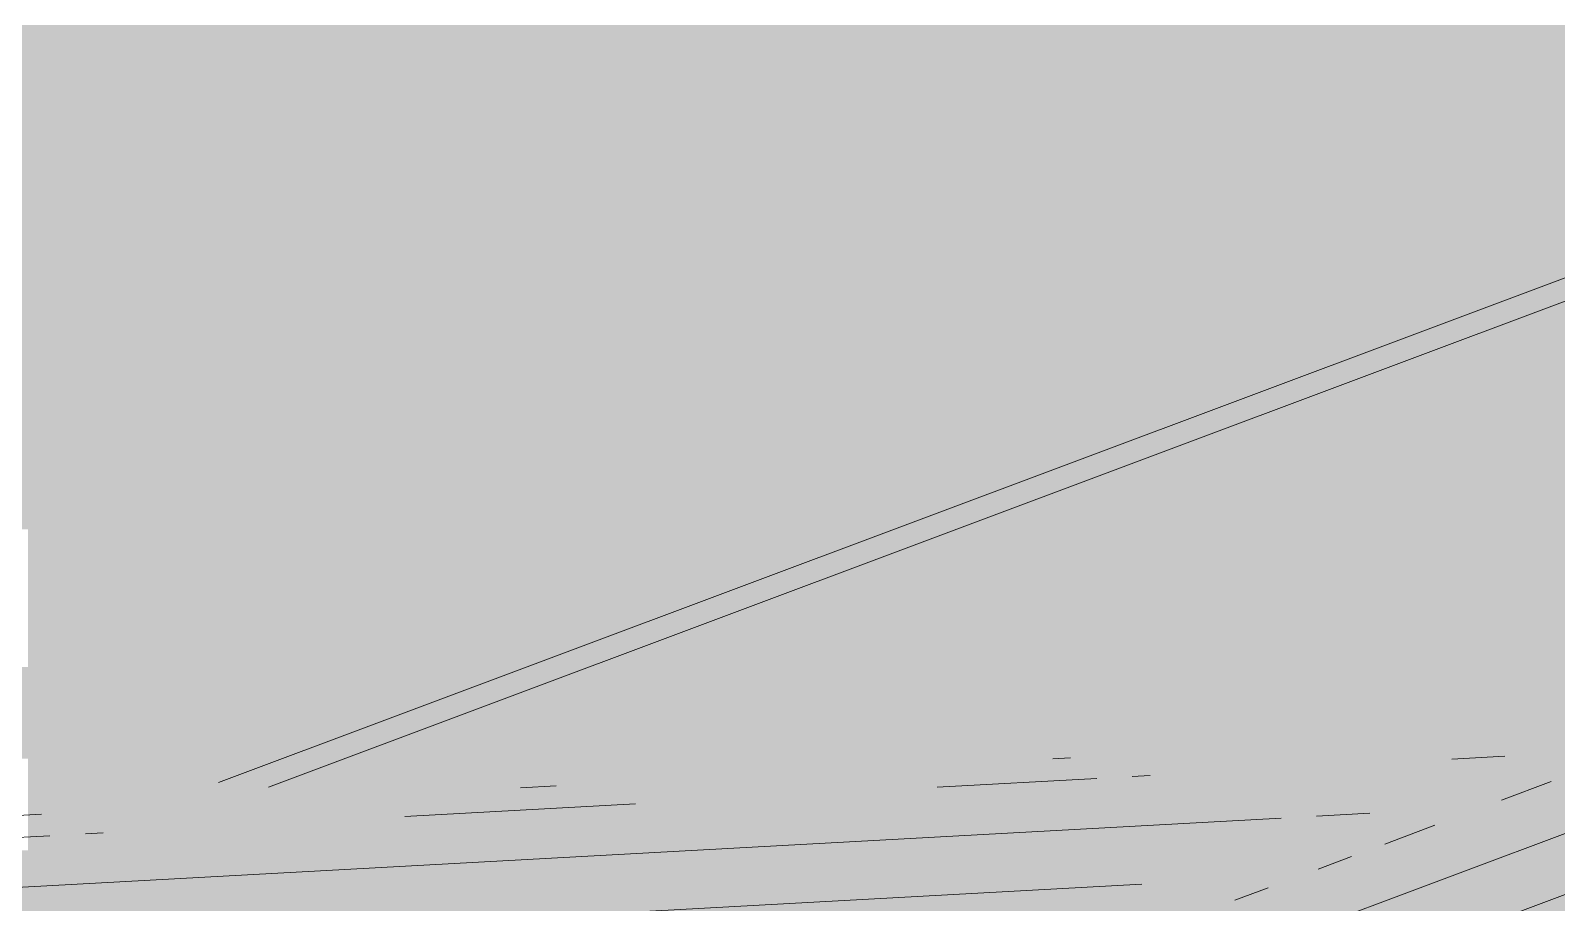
# Paper-space layout '03 3D Building and Roof' of a CAD drawing. Header units: millimetres. Extents: x 5 to 415, y 5 to 292.
# Drawn here: x 82.31 to 88.02, y 71.18 to 74.44 of the extents above; entities that cross this region are included whole.
import ezdxf

# ---------------------------------------------------------------- set-up
doc = ezdxf.new("R2010")
doc.units = ezdxf.units.MM
doc.layers.add('EXISTING', color=7, linetype='Continuous')
doc.layers.add('IMAGES', color=7, linetype='Continuous')

# ---------------------------------------------------------------- blocks, each defined once
blk = doc.blocks.new('SHEET_03')
at = {"layer": 'EXISTING', "color": 250, "lineweight": 9}
for p, q in [((83.0126, 71.6253), (92.11, 75.0332)), ((83.1995, 71.6079), (92.11, 74.9458)), ((86.1332, 71.7139), (86.1995, 71.7176)), ((87.6248, 71.7128), (87.8239, 71.7236)), ((85.7001, 71.6076), (86.2974, 71.6402)), ((86.4302, 71.6475), (86.4965, 71.6511)), ((75.8486, 66.8648), (88.434, 71.5794)), ((84.1421, 71.6051), (84.2749, 71.6124)), ((87.8106, 71.5586), (87.9975, 71.6286)), ((83.7091, 71.4987), (84.5719, 71.5459)), ((66.0144, 70.3455), (86.9866, 71.4919)), ((82.2175, 71.4999), (82.3502, 71.5071)), ((87.1194, 71.4992), (87.3185, 71.51)), ((87.3745, 71.3952), (87.5614, 71.4652)), ((81.7844, 71.3935), (82.3817, 71.4262)), ((82.5145, 71.4334), (82.5809, 71.437)), ((88.5441, 71.3922), (75.8963, 66.6542)), ((87.1253, 71.3018), (87.2499, 71.3485)), ((86.4655, 71.2452), (66.0242, 70.1278)), ((86.8137, 71.1851), (86.9383, 71.2318))]:
    blk.add_line(p, q, dxfattribs=at)
at = {"layer": 'IMAGES', "color": 7}
for points in [[(78.7015, 74.2857), (87.441, 74.2857), (78.7015, 74.4571), (87.441, 74.4571)], [(87.441, 74.2857), (87.7837, 74.2857), (87.441, 74.4571), (87.7837, 74.4571)], [(87.7837, 74.1143), (87.9551, 74.1143), (87.7837, 74.4571), (87.9551, 74.4571)], [(87.9551, 74.2857), (88.1265, 74.2857), (87.9551, 74.4571), (88.1265, 74.4571)], [(78.1874, 74.1143), (86.9269, 74.1143), (78.1874, 74.2857), (86.9269, 74.2857)], [(86.9269, 74.1143), (87.441, 74.1143), (86.9269, 74.2857), (87.441, 74.2857)], [(87.441, 74.1143), (87.7837, 74.1143), (87.441, 74.2857), (87.7837, 74.2857)], [(87.9551, 74.1143), (88.1265, 74.1143), (87.9551, 74.2857), (88.1265, 74.2857)], [(77.6733, 73.9429), (86.7556, 73.9429), (77.6733, 74.1143), (86.7556, 74.1143)], [(86.7556, 73.9429), (86.9269, 73.9429), (86.7556, 74.1143), (86.9269, 74.1143)], [(86.9269, 73.9429), (87.2696, 73.9429), (86.9269, 74.1143), (87.2696, 74.1143)], [(87.2696, 73.9429), (87.441, 73.9429), (87.2696, 74.1143), (87.441, 74.1143)], [(87.441, 73.9429), (87.9551, 73.9429), (87.441, 74.1143), (87.9551, 74.1143)], [(87.9551, 73.9429), (88.8119, 73.9429), (87.9551, 74.1143), (88.8119, 74.1143)], [(77.3306, 73.7714), (86.0701, 73.7714), (77.3306, 73.9429), (86.0701, 73.9429)], [(86.0701, 73.7714), (86.2415, 73.7714), (86.0701, 73.9429), (86.2415, 73.9429)], [(86.2415, 73.7714), (86.4128, 73.7714), (86.2415, 73.9429), (86.4128, 73.9429)], [(86.4128, 73.7714), (86.7556, 73.7714), (86.4128, 73.9429), (86.7556, 73.9429)], [(86.7556, 73.7714), (86.9269, 73.7714), (86.7556, 73.9429), (86.9269, 73.9429)], [(86.9269, 73.7714), (87.441, 73.7714), (86.9269, 73.9429), (87.441, 73.9429)], [(87.441, 73.7714), (88.2978, 73.7714), (87.441, 73.9429), (88.2978, 73.9429)], [(77.5019, 73.6), (85.556, 73.6), (77.5019, 73.7714), (85.556, 73.7714)], [(85.556, 73.6), (86.0701, 73.6), (85.556, 73.7714), (86.0701, 73.7714)], [(86.0701, 73.6), (86.2415, 73.6), (86.0701, 73.7714), (86.2415, 73.7714)], [(86.2415, 73.6), (86.4128, 73.6), (86.2415, 73.7714), (86.4128, 73.7714)], [(86.4128, 73.6), (87.7837, 73.6), (86.4128, 73.7714), (87.7837, 73.7714)], [(87.7837, 73.6), (88.1265, 73.6), (87.7837, 73.7714), (88.1265, 73.7714)], [(77.8447, 73.4286), (85.2133, 73.4286), (77.8447, 73.6), (85.2133, 73.6)], [(85.2133, 73.4286), (85.3846, 73.4286), (85.2133, 73.6), (85.3846, 73.6)], [(85.3846, 73.4286), (85.556, 73.4286), (85.3846, 73.6), (85.556, 73.6)], [(85.556, 73.4286), (85.7274, 73.4286), (85.556, 73.6), (85.7274, 73.6)], [(85.7274, 73.4286), (85.8987, 73.4286), (85.7274, 73.6), (85.8987, 73.6)], [(85.8987, 73.4286), (86.0701, 73.4286), (85.8987, 73.6), (86.0701, 73.6)], [(86.0701, 73.4286), (86.2415, 73.4286), (86.0701, 73.6), (86.2415, 73.6)], [(86.2415, 73.4286), (87.441, 73.4286), (86.2415, 73.6), (87.441, 73.6)], [(87.441, 73.4286), (87.6124, 73.4286), (87.441, 73.6), (87.6124, 73.6)], [(87.6124, 73.4286), (87.7837, 73.4286), (87.6124, 73.6), (87.7837, 73.6)], [(87.7837, 73.4286), (87.9551, 73.4286), (87.7837, 73.6), (87.9551, 73.6)], [(87.9551, 73.4286), (88.1265, 73.4286), (87.9551, 73.6), (88.1265, 73.6)], [(78.5301, 73.2571), (84.6992, 73.2571), (78.5301, 73.4286), (84.6992, 73.4286)], [(84.6992, 73.2571), (84.8706, 73.2571), (84.6992, 73.4286), (84.8706, 73.4286)], [(84.8706, 73.2571), (85.0419, 73.2571), (84.8706, 73.4286), (85.0419, 73.4286)], [(85.0419, 73.2571), (85.2133, 73.2571), (85.0419, 73.4286), (85.2133, 73.4286)], [(85.2133, 73.2571), (85.3846, 73.2571), (85.2133, 73.4286), (85.3846, 73.4286)], [(85.3846, 73.2571), (85.556, 73.2571), (85.3846, 73.4286), (85.556, 73.4286)], [(85.556, 73.2571), (86.0701, 73.2571), (85.556, 73.4286), (86.0701, 73.4286)], [(86.0701, 73.2571), (86.2415, 73.2571), (86.0701, 73.4286), (86.2415, 73.4286)], [(86.2415, 73.2571), (86.9269, 73.2571), (86.2415, 73.4286), (86.9269, 73.4286)], [(86.9269, 73.2571), (87.0983, 73.2571), (86.9269, 73.4286), (87.0983, 73.4286)], [(87.0983, 73.2571), (87.2696, 73.2571), (87.0983, 73.4286), (87.2696, 73.4286)], [(87.2696, 73.2571), (87.441, 73.2571), (87.2696, 73.4286), (87.441, 73.4286)], [(87.441, 73.2571), (87.6124, 73.2571), (87.441, 73.4286), (87.6124, 73.4286)], [(87.6124, 73.2571), (87.7837, 73.2571), (87.6124, 73.4286), (87.7837, 73.4286)], [(87.7837, 73.2571), (88.1265, 73.2571), (87.7837, 73.4286), (88.1265, 73.4286)], [(78.8728, 73.0857), (84.0137, 73.0857), (78.8728, 73.2571), (84.0137, 73.2571)], [(84.0137, 73.0857), (84.1851, 73.0857), (84.0137, 73.2571), (84.1851, 73.2571)], [(84.1851, 72.9143), (84.3565, 72.9143), (84.1851, 73.2571), (84.3565, 73.2571)], [(84.3565, 73.0857), (84.6992, 73.0857), (84.3565, 73.2571), (84.6992, 73.2571)], [(84.6992, 73.0857), (84.8706, 73.0857), (84.6992, 73.2571), (84.8706, 73.2571)], [(84.8706, 73.0857), (85.0419, 73.0857), (84.8706, 73.2571), (85.0419, 73.2571)], [(85.0419, 73.0857), (85.2133, 73.0857), (85.0419, 73.2571), (85.2133, 73.2571)], [(85.2133, 73.0857), (85.3846, 73.0857), (85.2133, 73.2571), (85.3846, 73.2571)], [(85.3846, 73.0857), (86.4128, 73.0857), (85.3846, 73.2571), (86.4128, 73.2571)], [(86.4128, 73.0857), (86.5842, 73.0857), (86.4128, 73.2571), (86.5842, 73.2571)], [(86.5842, 73.0857), (86.7556, 73.0857), (86.5842, 73.2571), (86.7556, 73.2571)], [(86.7556, 73.0857), (86.9269, 73.0857), (86.7556, 73.2571), (86.9269, 73.2571)], [(86.9269, 73.0857), (87.0983, 73.0857), (86.9269, 73.2571), (87.0983, 73.2571)], [(87.0983, 73.0857), (87.2696, 73.0857), (87.0983, 73.2571), (87.2696, 73.2571)], [(87.2696, 73.0857), (87.7837, 73.0857), (87.2696, 73.2571), (87.7837, 73.2571)], [(87.7837, 73.0857), (88.1265, 73.0857), (87.7837, 73.2571), (88.1265, 73.2571)], [(79.2156, 72.9143), (84.0137, 72.9143), (79.2156, 73.0857), (84.0137, 73.0857)], [(84.0137, 72.7429), (84.1851, 72.7429), (84.0137, 73.0857), (84.1851, 73.0857)], [(84.3565, 72.9143), (84.6992, 72.9143), (84.3565, 73.0857), (84.6992, 73.0857)], [(84.6992, 72.9143), (84.8706, 72.9143), (84.6992, 73.0857), (84.8706, 73.0857)], [(84.8706, 72.9143), (86.0701, 72.9143), (84.8706, 73.0857), (86.0701, 73.0857)], [(86.0701, 72.9143), (86.2415, 72.9143), (86.0701, 73.0857), (86.2415, 73.0857)], [(86.2415, 72.9143), (86.4128, 72.9143), (86.2415, 73.0857), (86.4128, 73.0857)], [(86.4128, 72.9143), (86.5842, 72.9143), (86.4128, 73.0857), (86.5842, 73.0857)], [(86.5842, 72.9143), (86.7556, 72.9143), (86.5842, 73.0857), (86.7556, 73.0857)], [(86.7556, 72.9143), (87.2696, 72.9143), (86.7556, 73.0857), (87.2696, 73.0857)], [(87.2696, 72.9143), (87.6124, 72.9143), (87.2696, 73.0857), (87.6124, 73.0857)], [(87.6124, 72.9143), (87.9551, 72.9143), (87.6124, 73.0857), (87.9551, 73.0857)], [(87.9551, 72.9143), (89.4974, 72.9143), (87.9551, 73.0857), (89.4974, 73.0857)], [(79.901, 72.7429), (83.3283, 72.7429), (79.901, 72.9143), (83.3283, 72.9143)], [(83.3283, 72.7429), (83.8424, 72.7429), (83.3283, 72.9143), (83.8424, 72.9143)], [(83.8424, 72.7429), (84.0137, 72.7429), (83.8424, 72.9143), (84.0137, 72.9143)], [(84.1851, 72.7429), (84.3565, 72.7429), (84.1851, 72.9143), (84.3565, 72.9143)], [(84.3565, 72.7429), (84.5278, 72.7429), (84.3565, 72.9143), (84.5278, 72.9143)], [(84.5278, 72.7429), (84.6992, 72.7429), (84.5278, 72.9143), (84.6992, 72.9143)], [(84.6992, 72.7429), (84.8706, 72.7429), (84.6992, 72.9143), (84.8706, 72.9143)], [(84.8706, 72.7429), (85.556, 72.7429), (84.8706, 72.9143), (85.556, 72.9143)], [(85.556, 72.7429), (85.8987, 72.7429), (85.556, 72.9143), (85.8987, 72.9143)], [(85.8987, 72.7429), (86.0701, 72.7429), (85.8987, 72.9143), (86.0701, 72.9143)], [(86.0701, 72.7429), (86.2415, 72.7429), (86.0701, 72.9143), (86.2415, 72.9143)], [(86.2415, 72.5714), (86.4128, 72.5714), (86.2415, 72.9143), (86.4128, 72.9143)], [(86.4128, 72.7429), (86.5842, 72.7429), (86.4128, 72.9143), (86.5842, 72.9143)], [(86.5842, 72.7429), (86.9269, 72.7429), (86.5842, 72.9143), (86.9269, 72.9143)], [(86.9269, 72.7429), (87.0983, 72.7429), (86.9269, 72.9143), (87.0983, 72.9143)], [(87.0983, 72.7429), (87.2696, 72.7429), (87.0983, 72.9143), (87.2696, 72.9143)], [(87.2696, 72.7429), (87.6124, 72.7429), (87.2696, 72.9143), (87.6124, 72.9143)], [(87.6124, 72.7429), (88.9833, 72.7429), (87.6124, 72.9143), (88.9833, 72.9143)], [(80.4151, 72.5714), (82.9856, 72.5714), (80.4151, 72.7429), (82.9856, 72.7429)], [(82.9856, 72.5714), (83.1569, 72.5714), (82.9856, 72.7429), (83.1569, 72.7429)], [(83.1569, 72.5714), (83.4997, 72.5714), (83.1569, 72.7429), (83.4997, 72.7429)], [(83.4997, 72.5714), (83.671, 72.5714), (83.4997, 72.7429), (83.671, 72.7429)], [(83.671, 72.5714), (83.8424, 72.5714), (83.671, 72.7429), (83.8424, 72.7429)], [(83.8424, 72.5714), (84.0137, 72.5714), (83.8424, 72.7429), (84.0137, 72.7429)], [(84.0137, 72.5714), (84.1851, 72.5714), (84.0137, 72.7429), (84.1851, 72.7429)], [(84.1851, 72.5714), (85.2133, 72.5714), (84.1851, 72.7429), (85.2133, 72.7429)], [(85.2133, 72.5714), (85.3846, 72.5714), (85.2133, 72.7429), (85.3846, 72.7429)], [(85.3846, 72.5714), (85.556, 72.5714), (85.3846, 72.7429), (85.556, 72.7429)], [(85.556, 72.5714), (85.7274, 72.5714), (85.556, 72.7429), (85.7274, 72.7429)], [(85.7274, 72.4), (85.8987, 72.4), (85.7274, 72.7429), (85.8987, 72.7429)], [(85.8987, 72.5714), (86.2415, 72.5714), (85.8987, 72.7429), (86.2415, 72.7429)], [(86.4128, 72.5714), (86.5842, 72.5714), (86.4128, 72.7429), (86.5842, 72.7429)], [(86.5842, 72.5714), (86.7556, 72.5714), (86.5842, 72.7429), (86.7556, 72.7429)], [(86.7556, 72.5714), (86.9269, 72.5714), (86.7556, 72.7429), (86.9269, 72.7429)], [(86.9269, 72.5714), (88.9833, 72.5714), (86.9269, 72.7429), (88.9833, 72.7429)], [(82.3001, 72.4), (82.6428, 72.4), (82.3001, 72.5714), (82.6428, 72.5714)], [(82.6428, 72.4), (82.8142, 72.4), (82.6428, 72.5714), (82.8142, 72.5714)], [(82.8142, 72.4), (82.9856, 72.4), (82.8142, 72.5714), (82.9856, 72.5714)], [(82.9856, 72.4), (83.1569, 72.4), (82.9856, 72.5714), (83.1569, 72.5714)], [(83.1569, 72.4), (83.3283, 72.4), (83.1569, 72.5714), (83.3283, 72.5714)], [(83.3283, 72.4), (83.4997, 72.4), (83.3283, 72.5714), (83.4997, 72.5714)], [(83.4997, 72.4), (83.671, 72.4), (83.4997, 72.5714), (83.671, 72.5714)], [(83.671, 72.4), (84.6992, 72.4), (83.671, 72.5714), (84.6992, 72.5714)], [(84.6992, 72.4), (84.8706, 72.4), (84.6992, 72.5714), (84.8706, 72.5714)], [(84.8706, 72.4), (85.2133, 72.4), (84.8706, 72.5714), (85.2133, 72.5714)], [(85.2133, 72.4), (85.3846, 72.4), (85.2133, 72.5714), (85.3846, 72.5714)], [(85.3846, 72.2286), (85.556, 72.2286), (85.3846, 72.5714), (85.556, 72.5714)], [(85.556, 72.4), (85.7274, 72.4), (85.556, 72.5714), (85.7274, 72.5714)], [(85.8987, 72.4), (86.0701, 72.4), (85.8987, 72.5714), (86.0701, 72.5714)], [(86.0701, 72.4), (86.2415, 72.4), (86.0701, 72.5714), (86.2415, 72.5714)], [(86.2415, 72.4), (86.5842, 72.4), (86.2415, 72.5714), (86.5842, 72.5714)], [(86.5842, 72.4), (88.2978, 72.4), (86.5842, 72.5714), (88.2978, 72.5714)], [(82.3001, 72.2286), (82.4715, 72.2286), (82.3001, 72.4), (82.4715, 72.4)], [(82.4715, 72.2286), (82.8142, 72.2286), (82.4715, 72.4), (82.8142, 72.4)], [(82.8142, 72.2286), (82.9856, 72.2286), (82.8142, 72.4), (82.9856, 72.4)], [(82.9856, 72.2286), (83.1569, 72.2286), (82.9856, 72.4), (83.1569, 72.4)], [(83.1569, 72.2286), (84.0137, 72.2286), (83.1569, 72.4), (84.0137, 72.4)], [(84.0137, 72.2286), (84.3565, 72.2286), (84.0137, 72.4), (84.3565, 72.4)], [(84.3565, 72.2286), (84.5278, 72.2286), (84.3565, 72.4), (84.5278, 72.4)], [(84.5278, 72.2286), (84.6992, 72.2286), (84.5278, 72.4), (84.6992, 72.4)], [(84.6992, 72.2286), (84.8706, 72.2286), (84.6992, 72.4), (84.8706, 72.4)], [(84.8706, 72.0571), (85.0419, 72.0571), (84.8706, 72.4), (85.0419, 72.4)], [(85.0419, 72.2286), (85.3846, 72.2286), (85.0419, 72.4), (85.3846, 72.4)], [(85.556, 72.2286), (85.7274, 72.2286), (85.556, 72.4), (85.7274, 72.4)], [(85.7274, 72.2286), (86.0701, 72.2286), (85.7274, 72.4), (86.0701, 72.4)], [(86.0701, 72.2286), (87.9551, 72.2286), (86.0701, 72.4), (87.9551, 72.4)], [(87.9551, 72.2286), (88.1265, 72.2286), (87.9551, 72.4), (88.1265, 72.4)], [(82.3001, 72.0571), (82.4715, 72.0571), (82.3001, 72.2286), (82.4715, 72.2286)], [(82.4715, 72.0571), (82.6428, 72.0571), (82.4715, 72.2286), (82.6428, 72.2286)], [(82.6428, 72.0571), (83.671, 72.0571), (82.6428, 72.2286), (83.671, 72.2286)], [(83.671, 72.0571), (83.8424, 72.0571), (83.671, 72.2286), (83.8424, 72.2286)], [(83.8424, 72.0571), (84.0137, 72.0571), (83.8424, 72.2286), (84.0137, 72.2286)], [(84.0137, 72.0571), (84.1851, 72.0571), (84.0137, 72.2286), (84.1851, 72.2286)], [(84.1851, 72.0571), (84.3565, 72.0571), (84.1851, 72.2286), (84.3565, 72.2286)], [(84.3565, 72.0571), (84.5278, 72.0571), (84.3565, 72.2286), (84.5278, 72.2286)], [(84.5278, 72.0571), (84.8706, 72.0571), (84.5278, 72.2286), (84.8706, 72.2286)], [(85.0419, 72.0571), (85.2133, 72.0571), (85.0419, 72.2286), (85.2133, 72.2286)], [(85.2133, 72.0571), (85.3846, 72.0571), (85.2133, 72.2286), (85.3846, 72.2286)], [(85.3846, 72.0571), (85.7274, 72.0571), (85.3846, 72.2286), (85.7274, 72.2286)], [(85.7274, 72.0571), (87.6124, 72.0571), (85.7274, 72.2286), (87.6124, 72.2286)], [(87.6124, 71.7143), (87.7837, 71.7143), (87.6124, 72.2286), (87.7837, 72.2286)], [(87.7837, 72.0571), (87.9551, 72.0571), (87.7837, 72.2286), (87.9551, 72.2286)], [(87.9551, 71.8857), (88.2978, 71.8857), (87.9551, 72.2286), (88.2978, 72.2286)], [(81.786, 71.8857), (83.1569, 71.8857), (81.786, 72.0571), (83.1569, 72.0571)], [(83.1569, 71.8857), (83.3283, 71.8857), (83.1569, 72.0571), (83.3283, 72.0571)], [(83.3283, 71.8857), (83.4997, 71.8857), (83.3283, 72.0571), (83.4997, 72.0571)], [(83.4997, 71.8857), (83.671, 71.8857), (83.4997, 72.0571), (83.671, 72.0571)], [(83.671, 71.8857), (83.8424, 71.8857), (83.671, 72.0571), (83.8424, 72.0571)], [(83.8424, 71.8857), (84.0137, 71.8857), (83.8424, 72.0571), (84.0137, 72.0571)], [(84.0137, 71.8857), (84.1851, 71.8857), (84.0137, 72.0571), (84.1851, 72.0571)], [(84.1851, 71.8857), (84.3565, 71.8857), (84.1851, 72.0571), (84.3565, 72.0571)], [(84.3565, 71.8857), (84.6992, 71.8857), (84.3565, 72.0571), (84.6992, 72.0571)], [(84.6992, 71.8857), (84.8706, 71.8857), (84.6992, 72.0571), (84.8706, 72.0571)], [(84.8706, 71.8857), (85.2133, 71.8857), (84.8706, 72.0571), (85.2133, 72.0571)], [(85.2133, 71.8857), (86.0701, 71.8857), (85.2133, 72.0571), (86.0701, 72.0571)], [(86.0701, 71.8857), (86.2415, 71.8857), (86.0701, 72.0571), (86.2415, 72.0571)], [(86.2415, 71.8857), (86.4128, 71.8857), (86.2415, 72.0571), (86.4128, 72.0571)], [(86.4128, 71.8857), (87.2696, 71.8857), (86.4128, 72.0571), (87.2696, 72.0571)], [(87.2696, 71.8857), (87.441, 71.8857), (87.2696, 72.0571), (87.441, 72.0571)], [(87.441, 71.8857), (87.6124, 71.8857), (87.441, 72.0571), (87.6124, 72.0571)], [(87.7837, 71.8857), (87.9551, 71.8857), (87.7837, 72.0571), (87.9551, 72.0571)], [(82.1287, 71.7143), (82.4715, 71.7143), (82.1287, 71.8857), (82.4715, 71.8857)], [(82.4715, 71.7143), (82.9856, 71.7143), (82.4715, 71.8857), (82.9856, 71.8857)], [(82.9856, 71.7143), (83.1569, 71.7143), (82.9856, 71.8857), (83.1569, 71.8857)], [(83.1569, 71.7143), (83.3283, 71.7143), (83.1569, 71.8857), (83.3283, 71.8857)], [(83.3283, 71.7143), (83.4997, 71.7143), (83.3283, 71.8857), (83.4997, 71.8857)], [(83.4997, 71.5429), (83.671, 71.5429), (83.4997, 71.8857), (83.671, 71.8857)], [(83.671, 71.7143), (84.0137, 71.7143), (83.671, 71.8857), (84.0137, 71.8857)], [(84.0137, 71.7143), (84.1851, 71.7143), (84.0137, 71.8857), (84.1851, 71.8857)], [(84.1851, 71.7143), (84.3565, 71.7143), (84.1851, 71.8857), (84.3565, 71.8857)], [(84.3565, 71.7143), (84.5278, 71.7143), (84.3565, 71.8857), (84.5278, 71.8857)], [(84.5278, 71.5429), (84.6992, 71.5429), (84.5278, 71.8857), (84.6992, 71.8857)], [(84.6992, 71.7143), (84.8706, 71.7143), (84.6992, 71.8857), (84.8706, 71.8857)], [(84.8706, 71.7143), (85.556, 71.7143), (84.8706, 71.8857), (85.556, 71.8857)], [(85.556, 71.7143), (85.7274, 71.7143), (85.556, 71.8857), (85.7274, 71.8857)], [(85.7274, 71.7143), (86.0701, 71.7143), (85.7274, 71.8857), (86.0701, 71.8857)], [(86.0701, 71.7143), (86.2415, 71.7143), (86.0701, 71.8857), (86.2415, 71.8857)], [(86.2415, 71.7143), (86.4128, 71.7143), (86.2415, 71.8857), (86.4128, 71.8857)], [(86.4128, 71.7143), (86.5842, 71.7143), (86.4128, 71.8857), (86.5842, 71.8857)], [(86.5842, 71.7143), (86.9269, 71.7143), (86.5842, 71.8857), (86.9269, 71.8857)], [(86.9269, 71.7143), (87.2696, 71.7143), (86.9269, 71.8857), (87.2696, 71.8857)], [(87.2696, 71.7143), (87.441, 71.7143), (87.2696, 71.8857), (87.441, 71.8857)], [(87.441, 71.7143), (87.6124, 71.7143), (87.441, 71.8857), (87.6124, 71.8857)], [(87.7837, 71.7143), (87.9551, 71.7143), (87.7837, 71.8857), (87.9551, 71.8857)], [(87.9551, 71.7143), (88.1265, 71.7143), (87.9551, 71.8857), (88.1265, 71.8857)], [(82.3001, 71.5429), (82.4715, 71.5429), (82.3001, 71.7143), (82.4715, 71.7143)], [(82.4715, 71.5429), (82.8142, 71.5429), (82.4715, 71.7143), (82.8142, 71.7143)], [(82.8142, 71.5429), (82.9856, 71.5429), (82.8142, 71.7143), (82.9856, 71.7143)], [(82.9856, 71.5429), (83.1569, 71.5429), (82.9856, 71.7143), (83.1569, 71.7143)], [(83.1569, 71.5429), (83.4997, 71.5429), (83.1569, 71.7143), (83.4997, 71.7143)], [(83.671, 71.5429), (83.8424, 71.5429), (83.671, 71.7143), (83.8424, 71.7143)], [(83.8424, 71.5429), (84.0137, 71.5429), (83.8424, 71.7143), (84.0137, 71.7143)], [(84.0137, 71.5429), (84.1851, 71.5429), (84.0137, 71.7143), (84.1851, 71.7143)], [(84.1851, 71.5429), (84.3565, 71.5429), (84.1851, 71.7143), (84.3565, 71.7143)], [(84.3565, 71.5429), (84.5278, 71.5429), (84.3565, 71.7143), (84.5278, 71.7143)], [(84.6992, 71.5429), (85.0419, 71.5429), (84.6992, 71.7143), (85.0419, 71.7143)], [(85.0419, 71.5429), (85.3846, 71.5429), (85.0419, 71.7143), (85.3846, 71.7143)], [(85.3846, 71.5429), (85.556, 71.5429), (85.3846, 71.7143), (85.556, 71.7143)], [(85.556, 71.5429), (85.7274, 71.5429), (85.556, 71.7143), (85.7274, 71.7143)], [(85.7274, 71.5429), (86.0701, 71.5429), (85.7274, 71.7143), (86.0701, 71.7143)], [(86.0701, 71.5429), (86.2415, 71.5429), (86.0701, 71.7143), (86.2415, 71.7143)], [(86.2415, 71.5429), (86.4128, 71.5429), (86.2415, 71.7143), (86.4128, 71.7143)], [(86.4128, 71.5429), (86.5842, 71.5429), (86.4128, 71.7143), (86.5842, 71.7143)], [(86.5842, 71.5429), (86.7556, 71.5429), (86.5842, 71.7143), (86.7556, 71.7143)], [(86.7556, 71.5429), (87.0983, 71.5429), (86.7556, 71.7143), (87.0983, 71.7143)], [(87.0983, 71.5429), (87.2696, 71.5429), (87.0983, 71.7143), (87.2696, 71.7143)], [(87.2696, 71.5429), (87.441, 71.5429), (87.2696, 71.7143), (87.441, 71.7143)], [(87.441, 71.5429), (87.6124, 71.5429), (87.441, 71.7143), (87.6124, 71.7143)], [(87.6124, 71.3714), (87.7837, 71.3714), (87.6124, 71.7143), (87.7837, 71.7143)], [(87.7837, 71.5429), (87.9551, 71.5429), (87.7837, 71.7143), (87.9551, 71.7143)], [(87.9551, 71.5429), (88.2978, 71.5429), (87.9551, 71.7143), (88.2978, 71.7143)], [(82.3001, 71.3714), (82.4715, 71.3714), (82.3001, 71.5429), (82.4715, 71.5429)], [(82.4715, 71.3714), (82.6428, 71.3714), (82.4715, 71.5429), (82.6428, 71.5429)], [(82.6428, 71.3714), (82.8142, 71.3714), (82.6428, 71.5429), (82.8142, 71.5429)], [(82.8142, 71.3714), (82.9856, 71.3714), (82.8142, 71.5429), (82.9856, 71.5429)], [(82.9856, 71.3714), (83.671, 71.3714), (82.9856, 71.5429), (83.671, 71.5429)], [(83.671, 71.3714), (84.1851, 71.3714), (83.671, 71.5429), (84.1851, 71.5429)], [(84.1851, 71.3714), (84.3565, 71.3714), (84.1851, 71.5429), (84.3565, 71.5429)], [(84.3565, 71.3714), (84.6992, 71.3714), (84.3565, 71.5429), (84.6992, 71.5429)], [(84.6992, 71.3714), (84.8706, 71.3714), (84.6992, 71.5429), (84.8706, 71.5429)], [(84.8706, 71.3714), (85.0419, 71.3714), (84.8706, 71.5429), (85.0419, 71.5429)], [(85.0419, 71.3714), (85.2133, 71.3714), (85.0419, 71.5429), (85.2133, 71.5429)], [(85.2133, 71.3714), (85.3846, 71.3714), (85.2133, 71.5429), (85.3846, 71.5429)], [(85.3846, 71.3714), (85.556, 71.3714), (85.3846, 71.5429), (85.556, 71.5429)], [(85.556, 71.3714), (86.9269, 71.3714), (85.556, 71.5429), (86.9269, 71.5429)], [(86.9269, 71.2), (87.2696, 71.2), (86.9269, 71.5429), (87.2696, 71.5429)], [(87.2696, 71.3714), (87.6124, 71.3714), (87.2696, 71.5429), (87.6124, 71.5429)], [(87.7837, 71.3714), (88.4692, 71.3714), (87.7837, 71.5429), (88.4692, 71.5429)], [(81.786, 71.2), (82.6428, 71.2), (81.786, 71.3714), (82.6428, 71.3714)], [(82.6428, 71.2), (82.8142, 71.2), (82.6428, 71.3714), (82.8142, 71.3714)], [(82.8142, 71.2), (82.9856, 71.2), (82.8142, 71.3714), (82.9856, 71.3714)], [(82.9856, 71.2), (83.1569, 71.2), (82.9856, 71.3714), (83.1569, 71.3714)], [(83.1569, 71.2), (83.3283, 71.2), (83.1569, 71.3714), (83.3283, 71.3714)], [(83.3283, 71.2), (83.4997, 71.2), (83.3283, 71.3714), (83.4997, 71.3714)], [(83.4997, 71.2), (85.0419, 71.2), (83.4997, 71.3714), (85.0419, 71.3714)], [(85.0419, 71.2), (85.2133, 71.2), (85.0419, 71.3714), (85.2133, 71.3714)], [(85.2133, 71.2), (86.4128, 71.2), (85.2133, 71.3714), (86.4128, 71.3714)], [(86.4128, 71.2), (86.7556, 71.2), (86.4128, 71.3714), (86.7556, 71.3714)], [(86.7556, 71.2), (86.9269, 71.2), (86.7556, 71.3714), (86.9269, 71.3714)], [(87.2696, 71.2), (87.7837, 71.2), (87.2696, 71.3714), (87.7837, 71.3714)], [(87.7837, 71.2), (88.1265, 71.2), (87.7837, 71.3714), (88.1265, 71.3714)], [(79.3869, 71.0286), (84.5278, 71.0286), (79.3869, 71.2), (84.5278, 71.2)], [(84.5278, 71.0286), (85.3846, 71.0286), (84.5278, 71.2), (85.3846, 71.2)], [(85.3846, 71.0286), (86.0701, 71.0286), (85.3846, 71.2), (86.0701, 71.2)], [(86.0701, 71.0286), (86.4128, 71.0286), (86.0701, 71.2), (86.4128, 71.2)], [(86.4128, 71.0286), (86.7556, 71.0286), (86.4128, 71.2), (86.7556, 71.2)], [(86.7556, 71.0286), (86.9269, 71.0286), (86.7556, 71.2), (86.9269, 71.2)], [(86.9269, 71.0286), (87.0983, 71.0286), (86.9269, 71.2), (87.0983, 71.2)], [(87.0983, 71.0286), (87.2696, 71.0286), (87.0983, 71.2), (87.2696, 71.2)], [(87.2696, 71.0286), (87.6124, 71.0286), (87.2696, 71.2), (87.6124, 71.2)], [(87.6124, 71.0286), (88.1265, 71.0286), (87.6124, 71.2), (88.1265, 71.2)]]:
    blk.add_solid(points, dxfattribs=at)

psp = doc.layouts.new('03 3D Building and Roof')

# ---------------------------------------------------------------- block references
psp.add_blockref('SHEET_03', (0, 0))

doc.saveas('drawing.dxf')
